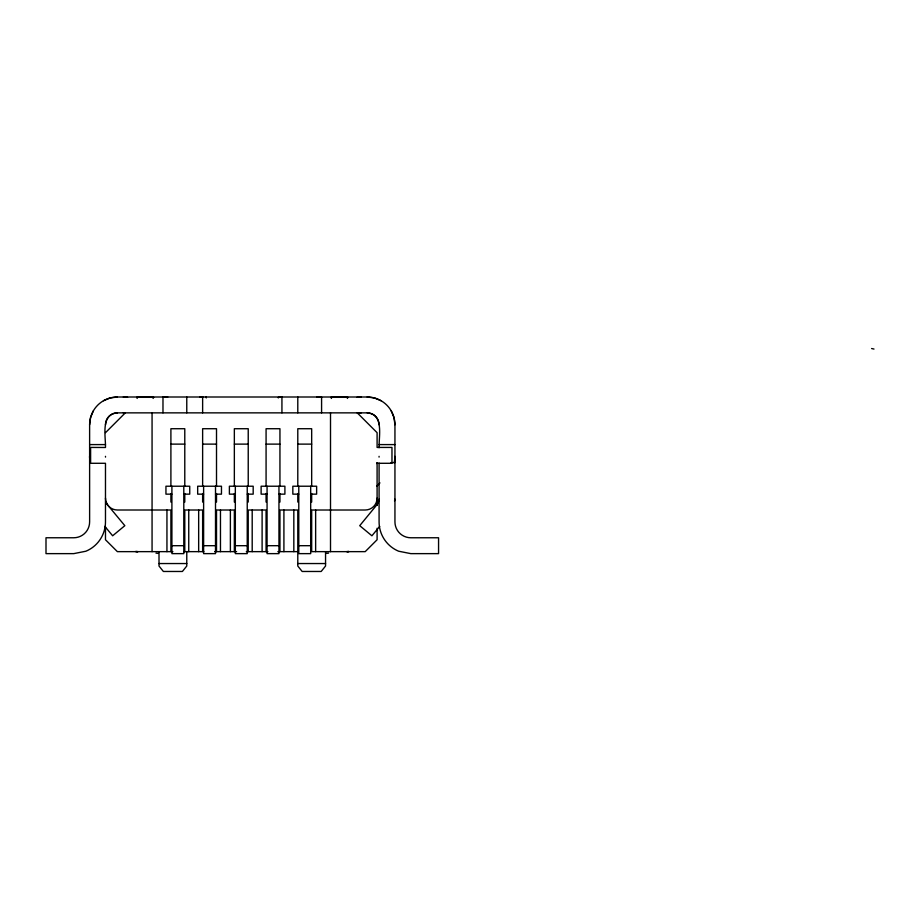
<?xml version="1.0" encoding="UTF-8"?>
<svg xmlns="http://www.w3.org/2000/svg" width="920" height="920" viewBox="0 0 920 920"><rect width="100%" height="100%" fill="white"/><g stroke="black" fill="none" stroke-linecap="round" stroke-linejoin="round"><path stroke-width="1.38" d="M379.051 457.113L379.086 456.343M394.703 459.942L394.945 456.343A27.761 27.761 0 0 1 394.416 461.725L394.945 459.942M379.086 447.729C378.649 436.897 384.33 414.023 367.183 412.861L117.369 412.861C100.337 413.988 105.857 436.701 105.478 447.488L90.609 447.43L90.609 463.289L105.478 463.289L105.478 521.904A31.717 31.717 0 0 1 85.893 551.218L73.761 553.633L46 553.633L46 537.763L73.761 537.763A15.858 15.858 0 0 0 89.62 521.904L89.62 424.764L90.562 417.577L93.334 410.883M347.346 398.417L347.921 397.325L330.866 397.325L331.487 398.417M153.077 398.417L153.686 397.325L136.643 397.325L137.207 398.417M379.718 526.389L371.91 535.785L359.731 525.676L377.43 504.125M379.948 482.897L377.959 484.909A11.891 11.891 0 0 0 376.947 486.07M105.478 432.687L125.304 412.861M356.983 397.302L361.226 397.003M163.484 397.302L167.75 397.003M103.5 400.717L110.193 397.946L117.369 397.003L367.183 397.003L374.371 397.946L381.064 400.717M357.385 413.046L361.226 412.861M326.266 553.403L328.589 553.127M874 349.059L871.619 348.53M199.87 397.003L202.814 397.003M281.75 397.003L278.656 397.003A24.944 1.299 90 0 0 278.3 397.946M170.901 444.118L184.782 444.118M202.63 444.118L216.511 444.118M234.347 444.118L248.227 444.118M266.075 444.118L279.945 444.118M297.792 444.118L311.673 444.118M89.62 444.59L105.478 444.59M379.086 444.59L394.945 444.59M390.977 462.656L394.945 462.656M377.096 463.289L391.966 463.289L391.966 447.43L377.096 447.43L377.096 432.687L357.27 412.861M171.902 494.155L165.945 494.155L165.945 486.22L189.738 486.22L189.738 494.155L183.793 494.155M203.619 494.155L197.673 494.155L197.673 486.22L221.467 486.22L221.467 494.155L215.51 494.155M235.336 494.155L229.39 494.155L229.39 486.22L253.184 486.22L253.184 494.155L247.238 494.155M267.064 494.155L261.119 494.155L261.119 486.22L284.901 486.22L284.901 494.155L278.955 494.155M298.781 494.155L292.836 494.155L292.836 486.22L316.629 486.22L316.629 494.155L310.684 494.155M171.902 545.698L183.793 545.698M203.619 545.698L215.51 545.698M235.336 545.698L247.238 545.698M267.064 545.698L278.955 545.698M298.781 545.698L310.684 545.698M172.891 551.643L117.369 551.643L105.478 539.752L105.478 526.827M184.103 551.643L203.849 551.643M214.647 551.643L236.589 551.643M246.341 551.643L267.904 551.643M277.863 551.643L298.402 551.643M159.011 563.546L186.771 563.546M297.792 563.546L325.553 563.546M316.813 397.003L321.068 397.302M123.337 397.003L127.581 397.302M123.337 412.861L124.89 412.884M155.963 553.127L158.297 553.403M104.845 526.389L112.642 535.785L124.832 525.676L107.858 505.229A12.408 12.408 0 0 1 106.041 501.722M391.218 410.883L393.99 417.577L394.945 424.764L394.945 521.904A15.858 15.858 0 0 0 410.803 537.763L438.564 537.763L438.564 553.633L410.803 553.633L398.659 551.218A31.717 31.717 0 0 1 379.086 521.904L379.086 463.082M105.478 456.343L105.501 457.113M377.096 462.668L377.096 505.298M377.096 528.264L377.096 539.752L365.205 551.643L311.673 551.643L311.673 510.013L365.205 510.013A11.891 11.891 0 0 0 377.096 498.111M330.51 412.861L330.51 551.643M325.553 551.643L325.553 566.018L321.183 571.469L302.151 571.469L297.792 566.018L297.792 510.013L279.945 510.013L279.945 551.643M321.586 397.003L321.586 412.861M315.641 510.013L315.641 551.643M311.673 486.22L311.673 428.72L297.792 428.72L297.792 486.22M311.673 493.522L311.673 502.078M310.684 486.22L310.684 553.633L298.781 553.633L298.781 486.22M297.792 397.003L297.792 412.861M297.792 493.522L297.792 502.078M293.825 510.013L293.825 551.643M283.912 510.013L283.912 551.643M281.934 397.003L281.934 412.861M279.945 486.22L279.945 428.72L266.075 428.72L266.075 486.22M279.945 493.522L279.945 502.078M278.955 486.22L278.955 553.633L267.064 553.633L267.064 486.22M266.075 493.522L266.075 502.078M266.075 551.643L266.075 510.013L248.227 510.013L248.227 551.643M262.108 510.013L262.108 551.643M252.195 510.013L252.195 551.643M248.227 486.22L248.227 428.72L234.347 428.72L234.347 486.22M248.227 493.522L248.227 502.078M247.238 486.22L247.238 553.633L235.336 553.633L235.336 486.22M234.347 493.522L234.347 502.078M234.347 551.643L234.347 510.013L216.511 510.013L216.511 551.643M230.38 510.013L230.38 551.643M220.466 510.013L220.466 551.643M216.511 486.22L216.511 428.72L202.63 428.72L202.63 486.22M216.511 493.522L216.511 502.078M215.51 486.22L215.51 553.633L203.619 553.633L203.619 486.22M202.63 397.003L202.63 412.861M202.63 493.522L202.63 502.078M202.63 551.643L202.63 510.013L184.782 510.013L184.782 551.643M198.662 510.013L198.662 551.643M188.749 510.013L188.749 551.643M186.771 397.003L186.771 412.861M186.771 551.643L186.771 566.018L182.401 571.469L163.369 571.469L159.011 566.018L159.011 551.643M184.782 486.22L184.782 428.72L170.901 428.72L170.901 486.22M184.782 493.522L184.782 502.078M183.793 486.22L183.793 553.633L171.902 553.633L171.902 486.22M170.901 493.522L170.901 502.078M170.901 551.643L170.901 510.013L117.369 510.002A11.902 11.902 0 0 1 105.478 498.111M166.945 510.013L166.945 551.643M162.978 397.003L162.978 412.861M152.064 412.861L152.064 551.643M89.62 424.764A27.761 27.761 0 0 1 117.369 397.003M105.478 424.764A11.891 11.891 0 0 1 117.369 412.861M367.183 412.861A11.891 11.891 0 0 1 379.086 424.764M367.183 397.003A27.761 27.761 0 0 1 394.945 424.764M205.907 397.003A24.944 1.299 90 0 1 206.264 397.946M394.945 499.157A47.621 47.621 0 0 1 394.519 501.066M377.096 462.921A11.983 11.879 0 0 1 376.648 463.553M379.086 499.157A12.408 12.408 0 0 1 376.705 505.229M348.91 551.517L346.759 551.643A27.761 27.761 0 0 0 348.91 551.563M137.793 551.643L135.642 551.517A27.761 27.761 0 0 0 137.793 551.643M89.677 458.148L89.62 456.343A27.761 27.761 0 0 0 89.677 458.148"/></g></svg>
